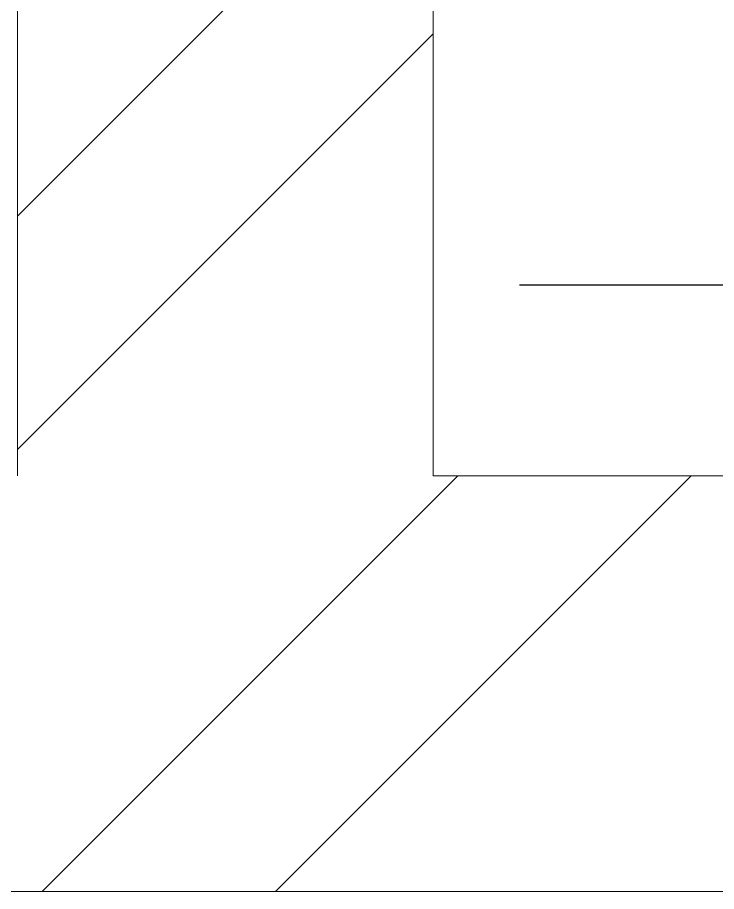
# Model space of a CAD drawing. Header units: millimetres. Extents: x 53645 to 137188, y 78097 to 135533.
# Drawn here: x 121282.3 to 121484.1, y 128046.4 to 128298.7 of the extents above; entities that cross this region are included whole.
import ezdxf

# ---------------------------------------------------------------- set-up
doc = ezdxf.new("R2010")
doc.units = ezdxf.units.MM
doc.linetypes.add('CONTI', pattern=[0])
doc.linetypes.add('GOST2.303 5', pattern=[24, 20, -1.5, 1, -1.5])
doc.layers.add('axis_dim', color=40, linetype='CONTI')
doc.layers.add('Wall2', color=5, linetype='Continuous', lineweight=5)

msp = doc.modelspace()

# ---------------------------------------------------------------- linework, layer by layer
at = {"layer": 'axis_dim', "linetype": 'GOST2.303 5', "lineweight": 25, "ltscale": 100}
msp.add_lwpolyline([(123427.31, 128221.38), (117677.31, 128221.38)], dxfattribs=at)
at = {"layer": 'Wall2', "ltscale": 100}
for points in [[(121282.33, 128166.37), (121282.33, 128496.53)], [(121402.33, 128496.53), (121402.33, 128166.38)], [(121282.33, 128241.33), (121402.33, 128361.33)], [(121282.33, 128173.98), (121402.33, 128293.98)], [(121289.44, 128046.38), (121409.44, 128166.38)], [(121356.79, 128046.38), (121476.79, 128166.38)], [(121402.33, 128166.38), (122002.3, 128166.38)], [(121311.1, 128068.04), (121402.33, 128159.27)], [(121378.45, 128068.04), (121402.33, 128091.92)], [(122002.3, 128046.38), (118952.31, 128046.38)]]:
    msp.add_lwpolyline(points, dxfattribs=at)

doc.saveas('drawing.dxf')
